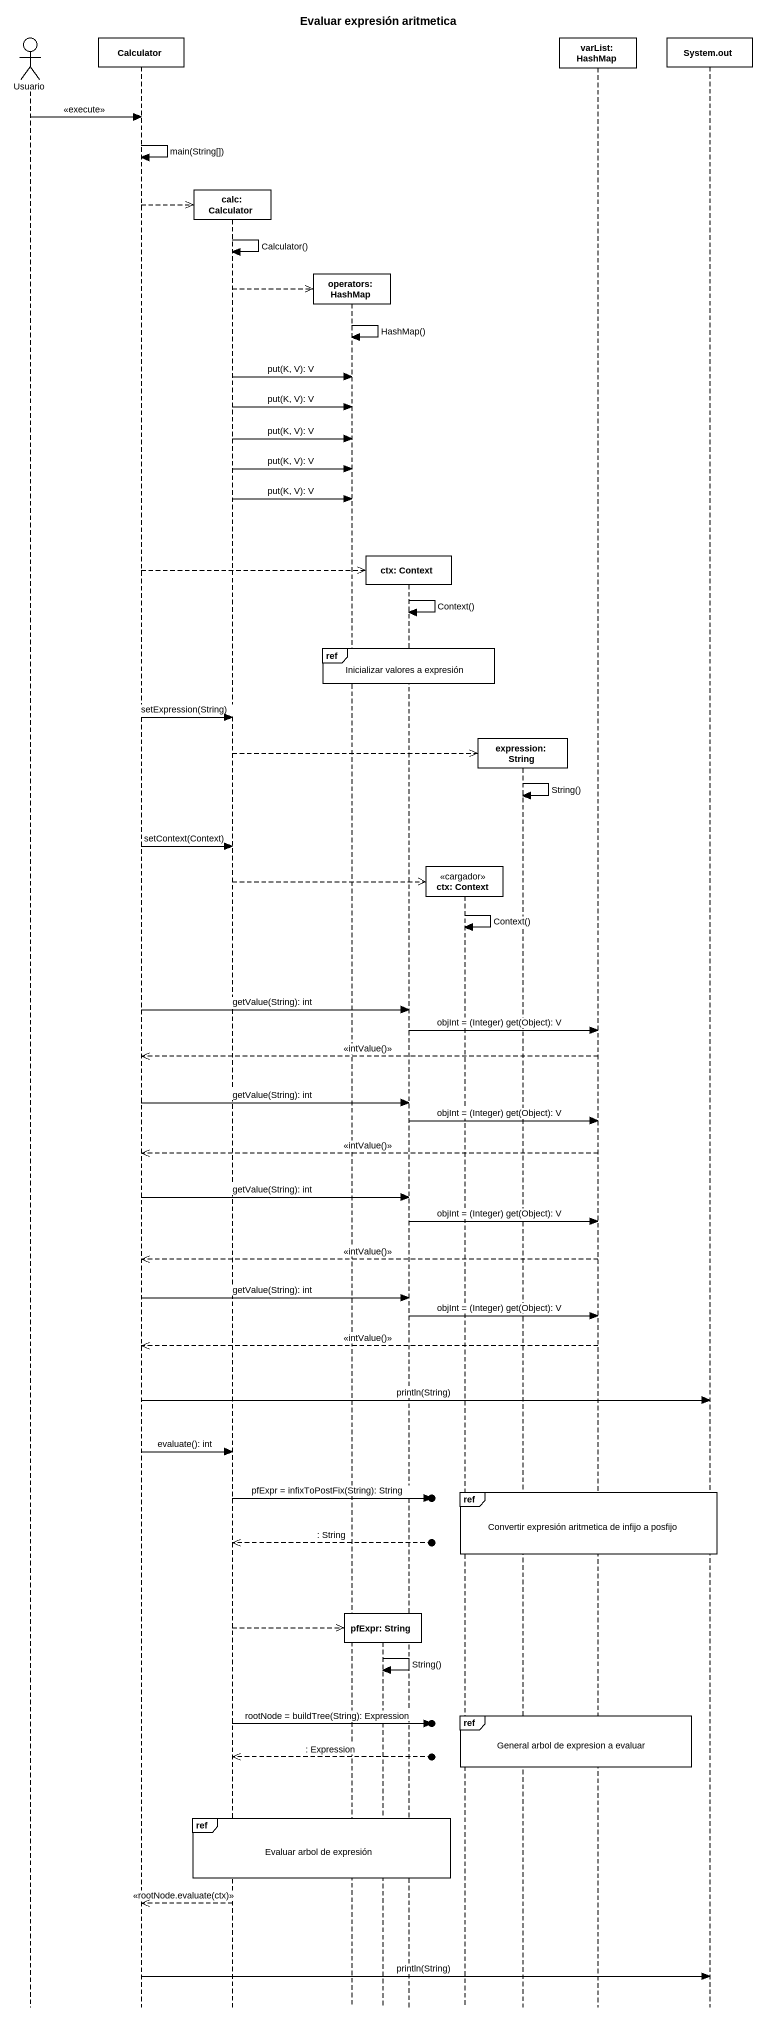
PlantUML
@startuml
title Evaluar expresión aritmetica
hide footbox
actor Usuario
participant Calculator
participant "calc: Calculator" as calc_Calculator
participant "operators: HashMap" as operators_HashMap
participant "pfExpr: String" as pfExpr_String
participant "ctx: Context" as ctx_Context
participant "ctx: Context" as ctx_Context_2 <<cargador>>
participant "expression: String" as expression_String
participant "varList: HashMap" as varList_HashMap
participant "System.out" as System_out

Usuario -> Calculator : <<execute>>
Calculator -> Calculator : main(String[])
Calculator -->> calc_Calculator **
calc_Calculator -> calc_Calculator : Calculator()
calc_Calculator -->> operators_HashMap **
operators_HashMap -> operators_HashMap : HashMap()
calc_Calculator -> operators_HashMap : put(K, V): V
calc_Calculator -> operators_HashMap : put(K, V): V
calc_Calculator -> operators_HashMap : put(K, V): V
calc_Calculator -> operators_HashMap : put(K, V): V
calc_Calculator -> operators_HashMap : put(K, V): V
Calculator -->> ctx_Context **
ctx_Context -> ctx_Context : Context()
ref over operators_HashMap, pfExpr_String, ctx_Context, ctx_Context_2 : Inicializar valores a expresión
Calculator -> calc_Calculator : setExpression(String)
calc_Calculator -->> expression_String **
expression_String -> expression_String : String()
Calculator -> calc_Calculator : setContext(Context)
calc_Calculator -->> ctx_Context_2 **
ctx_Context_2 -> ctx_Context_2 : Context()
Calculator -> ctx_Context : getValue(String): int
ctx_Context -> varList_HashMap : objInt = (Integer) get(Object): V
varList_HashMap -->> Calculator : <<intValue()>>
Calculator -> ctx_Context : getValue(String): int
ctx_Context -> varList_HashMap : objInt = (Integer) get(Object): V
varList_HashMap -->> Calculator : <<intValue()>>
Calculator -> ctx_Context : getValue(String): int
ctx_Context -> varList_HashMap : objInt = (Integer) get(Object): V
varList_HashMap -->> Calculator : <<intValue()>>
Calculator -> ctx_Context : getValue(String): int
ctx_Context -> varList_HashMap : objInt = (Integer) get(Object): V
varList_HashMap -->> Calculator : <<intValue()>>
Calculator -> System_out : println(String)
Calculator -> calc_Calculator : evaluate(): int
ref over ctx_Context_2, expression_String, varList_HashMap, System_out : Convertir expresión aritmetica de infijo a posfijo
calc_Calculator ->o] : pfExpr = infixToPostFix(String): String
calc_Calculator <<--o] : : String
calc_Calculator -->> pfExpr_String **
pfExpr_String -> pfExpr_String : String()
ref over ctx_Context_2, expression_String, varList_HashMap : General arbol de expresion a evaluar
calc_Calculator ->o] : rootNode = buildTree(String): Expression
calc_Calculator <<--o] : : Expression
ref over calc_Calculator, operators_HashMap, pfExpr_String, ctx_Context : Evaluar arbol de expresión
calc_Calculator -->> Calculator : <<rootNode.evaluate(ctx)>>
Calculator -> System_out : println(String)
@enduml
